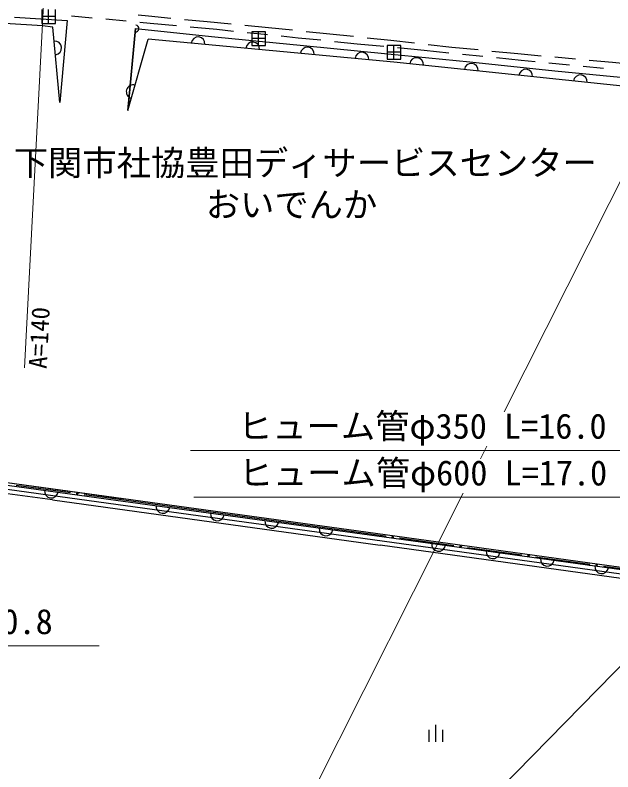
# Model space of a CAD drawing. Units: millimetres, scale not verified. Extents: x 40000 to 680000, y 20000 to 380000.
# Drawn here: x 214447 to 258015, y 235550 to 290735 of the extents above; entities that cross this region are included whole.
import ezdxf
from ezdxf.enums import TextEntityAlignment as Align

# ---------------------------------------------------------------- set-up
doc = ezdxf.new("R2010")
doc.units = ezdxf.units.MM
doc.header["$LTSCALE"] = 1000
for name, color, linetype, lineweight in [('M-BGD', 7, 'Continuous', 25), ('M-BMK-ROW', 30, 'Continuous', 25), ('M-STR-HTXT', 7, 'Continuous', 13)]:
    doc.layers.add(name, color=color, linetype=linetype, lineweight=lineweight)
doc.styles.add('ＭＳ ゴシック', font='')
doc.styles.get('ＭＳ ゴシック').set_extended_font_data('MS Gothic')

msp = doc.modelspace()

# ---------------------------------------------------------------- linework, layer by layer
at = {"layer": 'M-BGD'}
for p, q in [((214412, 290591), (218250, 290335)), ((218250, 290335), (217695, 284360)), ((218250, 290335), (217695, 284360)), ((218547, 290687), (219303, 290618)), ((219303, 290618), (220051, 290548)), ((221047, 290456), (222540, 290317)), ((224159, 290663), (223410, 290733)), ((225807, 290501), (224159, 290663)), ((228451, 290240), (226802, 290403)), ((217695, 284360), (217201, 289847)), ((222661, 283783), (223216, 289758)), ((223216, 289758), (222661, 283783)), ((223216, 289758), (229007, 289162)), ((223536, 290224), (224284, 290155)), ((224284, 290155), (226213, 289975)), ((227208, 289882), (229137, 289703)), ((230189, 290071), (228451, 290240)), ((232923, 289805), (231185, 289974)), ((234657, 289629), (232923, 289805)), ((229137, 289703), (230365, 289576)), ((231360, 289473), (232852, 289319)), ((233847, 289216), (235074, 289090)), ((237385, 289353), (235652, 289528)), ((239115, 289169), (237385, 289353)), ((222661, 283783), (224149, 288991)), ((229007, 289162), (235454, 288525)), ((235074, 289090), (236727, 288922)), ((237722, 288821), (239375, 288653)), ((239375, 288653), (241322, 288461)), ((241839, 288880), (240109, 289064)), ((243565, 288687), (241839, 288880)), ((235454, 288525), (241616, 287912)), ((242317, 288363), (244264, 288171)), ((244264, 288171), (246055, 287991)), ((246284, 288382), (244559, 288575)), ((248188, 288193), (246284, 288382)), ((251087, 287907), (249183, 288095)), ((241616, 287912), (247580, 287319)), ((247050, 287891), (248542, 287741)), ((249537, 287641), (251328, 287460)), ((252796, 287752), (251087, 287907)), ((255286, 287527), (253792, 287662)), ((247580, 287319), (253774, 286672)), ((251328, 287460), (252357, 287359)), ((253353, 287261), (254845, 287114)), ((255840, 287016), (257333, 286869)), ((257991, 287283), (256282, 287438)), ((258970, 287184), (257991, 287283)), ((253774, 286672), (260122, 286051)), ((241420, 252827), (197436, 258875)), ((222237, 255465), (197436, 258875)), ((219134, 255412), (197238, 258433)), ((197271, 258746), (221258, 255448)), ((217182, 255378), (196680, 258208)), ((214529, 256454), (218492, 255912)), ((214529, 256454), (218492, 255912)), ((219483, 255777), (220793, 255598)), ((219483, 255777), (220793, 255598)), ((220793, 255598), (221667, 255477)), ((220793, 255598), (241385, 252756)), ((217182, 255378), (241055, 252084)), ((241195, 252367), (219134, 255412)), ((221258, 255448), (241351, 252685)), ((241385, 252756), (241479, 252743)), ((241385, 252756), (241479, 252743)), ((268024, 249169), (241420, 252827)), ((268024, 249169), (241420, 252827)), ((267962, 248674), (241195, 252367)), ((242470, 252606), (246432, 252059)), ((242470, 252606), (246432, 252059)), ((267922, 248376), (241055, 252084)), ((247423, 251923), (251385, 251376)), ((247423, 251923), (251385, 251376)), ((252376, 251239), (256338, 250692)), ((252376, 251239), (256338, 250692)), ((256283, 250632), (256778, 250564)), ((256283, 250632), (256778, 250564)), ((257329, 250556), (261291, 250009)), ((257329, 250556), (261291, 250009)), ((245120, 237730), (245120, 238980)), ((244620, 237730), (244620, 238605)), ((245620, 237730), (245620, 238605))]:
    msp.add_line(p, q, dxfattribs=at)
for points in [[(217201, 289847), (216435, 289950), (208567, 290442), (202278, 290685), (178638, 291796)], [(263600, 285033), (242043, 287312), (224149, 288991)], [(241351, 252685), (268002, 249021), (274171, 248092)]]:
    msp.add_lwpolyline(points, dxfattribs=at)
for centre in [(218988, 255845), (218988, 255845), (241975, 252675), (241975, 252675), (246928, 251991), (246928, 251991), (251881, 251307), (251881, 251307), (256834, 250624), (256834, 250624)]:
    msp.add_circle(centre, 50, dxfattribs=at)
for centre, radius, start, end in [((223216, 289758), 250, 264.6914, 84.6914), ((217336, 288344), 500, 275.1417, 95.1417), ((227783, 288650), 500, 354.6387, 174.6387), ((231765, 288277), 500, 354.6387, 174.6387), ((235748, 287903), 500, 354.6387, 174.6387), ((239730, 287529), 500, 354.6387, 174.6387), ((243711, 287136), 500, 353.9652, 173.9652), ((247689, 286715), 500, 353.9652, 173.9652), ((251666, 286295), 500, 353.9652, 173.9652), ((255644, 285874), 500, 353.9652, 173.9652), ((223050, 285145), 500, 74.0524, 254.0524), ((217085, 256022), 500, 172.1708, 352.1708), ((225221, 254903), 500, 172.1707, 352.1707), ((229183, 254358), 500, 172.1707, 352.1707), ((233146, 253814), 500, 172.1707, 352.1707), ((237109, 253269), 500, 172.1707, 352.1707), ((245313, 252140), 500, 172.1707, 352.1707), ((249276, 251596), 500, 172.1707, 352.1707), ((253239, 251051), 500, 172.1707, 352.1707), ((257201, 250506), 500, 172.1707, 352.1707)]:
    msp.add_arc(centre, radius, start, end, dxfattribs=at)
at = {"layer": 'M-BMK-ROW'}
for p, q in [((216382, 291135), (216382, 290135)), ((216882, 290135), (216882, 291135)), ((217382, 290135), (217382, 291135)), ((217382, 290635), (216382, 290635)), ((216382, 290135), (217382, 290135)), ((232692, 289522), (231692, 289522)), ((231692, 289522), (231692, 288522)), ((232192, 288522), (232192, 289522)), ((232692, 288522), (232692, 289522)), ((232692, 289022), (231692, 289022)), ((231692, 288522), (232692, 288522)), ((242553, 288523), (241553, 288523)), ((241553, 288523), (241553, 287523)), ((242053, 287523), (242053, 288523)), ((242553, 287523), (242553, 288523)), ((242553, 288023), (241553, 288023)), ((241553, 287523), (242553, 287523))]:
    msp.add_line(p, q, dxfattribs=at)
at = {"layer": 'M-STR-HTXT'}
for p, q in [((216698, 294973), (215125, 265015)), ((261192, 283857), (250085, 261795)), ((289935, 275280), (230462, 214588)), ((260098, 258995), (227232, 258995)), ((248826, 259295), (248369, 258386)), ((261302, 255586), (227465, 255586)), ((247110, 255886), (235794, 233409)), ((186006, 244746), (220582, 244746))]:
    msp.add_line(p, q, dxfattribs=at)

# ---------------------------------------------------------------- texts
at = {"layer": 'M-BGD', "style": 'ＭＳ ゴシック'}
for s, p in [('下関市社協豊田ディサービスセンター', (235596, 279962)), ('おいでんか', (234592, 276920))]:
    msp.add_text(s, height=1833, dxfattribs=at).set_placement(p, align=Align.MIDDLE_CENTER)
at = {"layer": 'M-STR-HTXT', "style": 'ＭＳ ゴシック'}
msp.add_text('A=140', height=1320, rotation=86.995, dxfattribs=at).set_placement((215425, 264999), align=Align.TOP_LEFT)
for s, p in [('ヒューム管φ350 L=16.0', (244125, 259295)), ('ヒューム管φ600 L=17.0', (244167, 255886)), ('ヒューム管φ600 L=10.8', (203755, 245046))]:
    msp.add_text(s, height=1833, dxfattribs=at).set_placement(p, align=Align.BOTTOM_CENTER)

doc.saveas('drawing.dxf')
